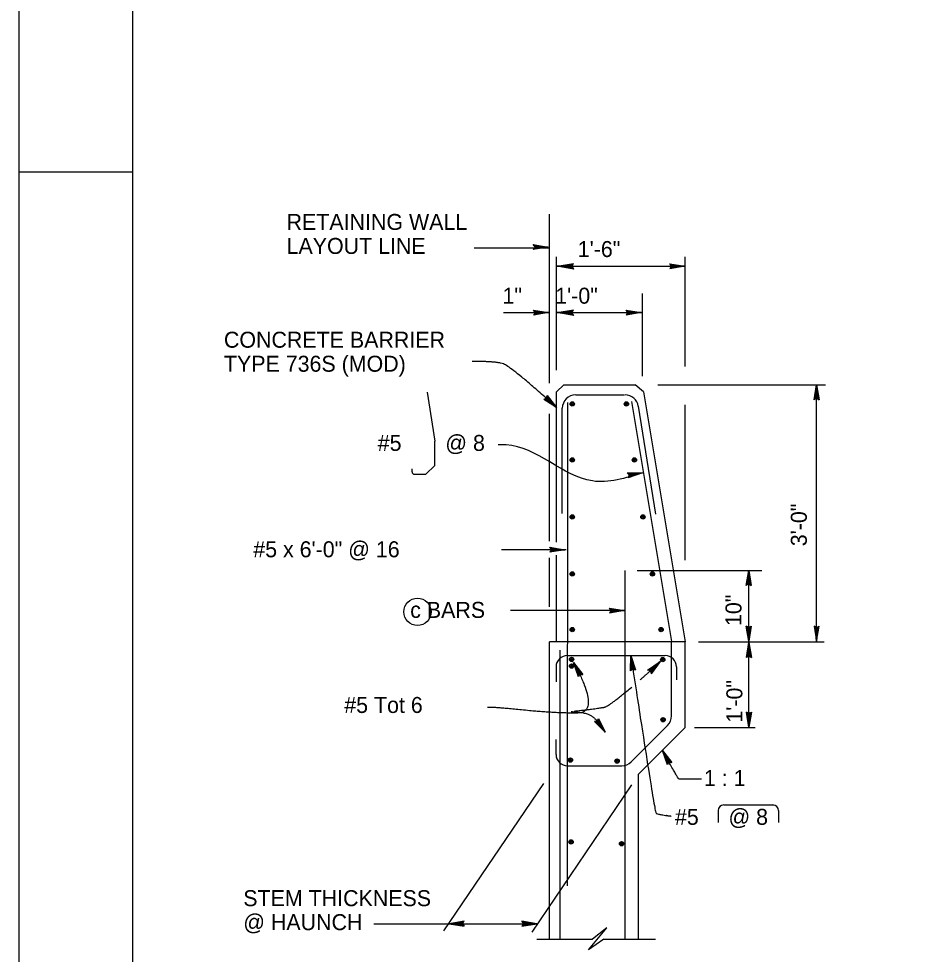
# Model space of a CAD drawing. Extents: x 0 to 2.83, y 0 to 1.83.
# Drawn here: x 0 to 0.666, y 0.346 to 1.028 of the extents above; entities that cross this region are included whole.
import ezdxf

# ---------------------------------------------------------------- set-up
doc = ezdxf.new("R2010")
doc.units = 0
for name, color, linetype in [('10 Sheet Format', 7, 'Continuous'), ('210 Border', 7, 'Continuous'), ('212 Leaders and Dim Lines', 7, 'Continuous'), ('213 Rebar', 7, 'Continuous'), ('214 Text and Titles', 7, 'Continuous'), ('240 Concrete', 7, 'Continuous'), ('245 Existing Concrete', 7, 'Continuous')]:
    doc.layers.add(name, color=color, linetype=linetype)

msp = doc.modelspace()

# ---------------------------------------------------------------- linework, layer by layer
at = {"layer": '10 Sheet Format'}
msp.add_lwpolyline([(0, 0), (2.83333, 0), (2.83333, 1.83333), (0, 1.83333)], close=True, dxfattribs=at)
at = {"layer": '210 Border'}
for p, q in [((0.08333, 0.08333), (0.08333, 1.79167)), ((0, 0.91667), (0.08333, 0.91667))]:
    msp.add_line(p, q, dxfattribs=at)
at = {"layer": '212 Leaders and Dim Lines'}
for p, q in [((0.38712, 0.76259), (0.38712, 0.88581)), ((0.38648, 0.86114), (0.33222, 0.86114)), ((0.37587, 0.8627), (0.3753, 0.86361)), ((0.3753, 0.86361), (0.38624, 0.86179)), ((0.38624, 0.86179), (0.3753, 0.85996)), ((0.37587, 0.86088), (0.3753, 0.85996)), ((0.37558, 0.86316), (0.38624, 0.86179)), ((0.38624, 0.86179), (0.37558, 0.86042)), ((0.38624, 0.86179), (0.37587, 0.8627)), ((0.37587, 0.8627), (0.37643, 0.86179)), ((0.37587, 0.86088), (0.38624, 0.86179)), ((0.37643, 0.86179), (0.37587, 0.86088)), ((0.38624, 0.86179), (0.37615, 0.86225)), ((0.37615, 0.86133), (0.38624, 0.86179)), ((0.37643, 0.86179), (0.38624, 0.86179)), ((0.39233, 0.77195), (0.39233, 0.85477)), ((0.48608, 0.77466), (0.48608, 0.85477)), ((0.39233, 0.84785), (0.48608, 0.84785)), ((0.39266, 0.84785), (0.40472, 0.84986)), ((0.39266, 0.84785), (0.40441, 0.84936)), ((0.4041, 0.84886), (0.39266, 0.84785)), ((0.40379, 0.84835), (0.39266, 0.84785)), ((0.40348, 0.84785), (0.39266, 0.84785)), ((0.40472, 0.84584), (0.39266, 0.84785)), ((0.39266, 0.84785), (0.4041, 0.84684)), ((0.40441, 0.84634), (0.39266, 0.84785)), ((0.39266, 0.84785), (0.40379, 0.84735)), ((0.40348, 0.84785), (0.4041, 0.84886)), ((0.4041, 0.84684), (0.40348, 0.84785)), ((0.4041, 0.84886), (0.40472, 0.84986)), ((0.4041, 0.84684), (0.40472, 0.84584)), ((0.47535, 0.84876), (0.47479, 0.84967)), ((0.47479, 0.84967), (0.48573, 0.84785)), ((0.48573, 0.84785), (0.47479, 0.84602)), ((0.47535, 0.84694), (0.47479, 0.84602)), ((0.47507, 0.84922), (0.48573, 0.84785)), ((0.48573, 0.84785), (0.47507, 0.84648)), ((0.48573, 0.84785), (0.47535, 0.84876)), ((0.47535, 0.84876), (0.47592, 0.84785)), ((0.47535, 0.84694), (0.48573, 0.84785)), ((0.47592, 0.84785), (0.47535, 0.84694)), ((0.48573, 0.84785), (0.47563, 0.84831)), ((0.47563, 0.84739), (0.48573, 0.84785)), ((0.47592, 0.84785), (0.48573, 0.84785)), ((0.45483, 0.76773), (0.45483, 0.82788)), ((0.35357, 0.81401), (0.38631, 0.81401)), ((0.37609, 0.81492), (0.37553, 0.81584)), ((0.37553, 0.81584), (0.38647, 0.81401)), ((0.38647, 0.81401), (0.37553, 0.81218)), ((0.37609, 0.8131), (0.37553, 0.81218)), ((0.37581, 0.81538), (0.38647, 0.81401)), ((0.38647, 0.81401), (0.37581, 0.81264)), ((0.38647, 0.81401), (0.37609, 0.81492)), ((0.37609, 0.81492), (0.37665, 0.81401)), ((0.37609, 0.8131), (0.38647, 0.81401)), ((0.37665, 0.81401), (0.37609, 0.8131)), ((0.38647, 0.81401), (0.37637, 0.81447)), ((0.37637, 0.81355), (0.38647, 0.81401)), ((0.37665, 0.81401), (0.38647, 0.81401)), ((0.39261, 0.81401), (0.40467, 0.81603)), ((0.39261, 0.81401), (0.40436, 0.81552)), ((0.40405, 0.81502), (0.39261, 0.81401)), ((0.40374, 0.81452), (0.39261, 0.81401)), ((0.40343, 0.81401), (0.39261, 0.81401)), ((0.40467, 0.812), (0.39261, 0.81401)), ((0.39261, 0.81401), (0.40405, 0.81301)), ((0.40436, 0.8125), (0.39261, 0.81401)), ((0.39261, 0.81401), (0.40374, 0.81351)), ((0.39356, 0.81401), (0.45483, 0.81401)), ((0.40343, 0.81401), (0.40405, 0.81502)), ((0.40405, 0.81301), (0.40343, 0.81401)), ((0.40405, 0.81502), (0.40467, 0.81603)), ((0.40405, 0.81301), (0.40467, 0.812)), ((0.44356, 0.81492), (0.44299, 0.81584)), ((0.44299, 0.81584), (0.45393, 0.81401)), ((0.45393, 0.81401), (0.44299, 0.81218)), ((0.44356, 0.8131), (0.44299, 0.81218)), ((0.44328, 0.81538), (0.45393, 0.81401)), ((0.45393, 0.81401), (0.44328, 0.81264)), ((0.45393, 0.81401), (0.44356, 0.81492)), ((0.44356, 0.81492), (0.44412, 0.81401)), ((0.44356, 0.8131), (0.45393, 0.81401)), ((0.44412, 0.81401), (0.44356, 0.8131)), ((0.45393, 0.81401), (0.44384, 0.81447)), ((0.44384, 0.81355), (0.45393, 0.81401)), ((0.44412, 0.81401), (0.45393, 0.81401)), ((0.46623, 0.76144), (0.58842, 0.76144)), ((0.58006, 0.75051), (0.58189, 0.76144)), ((0.58052, 0.75079), (0.58189, 0.76144)), ((0.58189, 0.76144), (0.58097, 0.75107)), ((0.58189, 0.76144), (0.58143, 0.75135)), ((0.58189, 0.57372), (0.58189, 0.76144)), ((0.58189, 0.75163), (0.58189, 0.76144)), ((0.58189, 0.76144), (0.58371, 0.75051)), ((0.5828, 0.75107), (0.58189, 0.76144)), ((0.58234, 0.75135), (0.58189, 0.76144)), ((0.58189, 0.76144), (0.58326, 0.75079)), ((0.38404, 0.75108), (0.38301, 0.75078)), ((0.39233, 0.74477), (0.38301, 0.75078)), ((0.39233, 0.74477), (0.38352, 0.75093)), ((0.38507, 0.75137), (0.38404, 0.75108)), ((0.38404, 0.75108), (0.39233, 0.74477)), ((0.38455, 0.75123), (0.39233, 0.74477)), ((0.38527, 0.75243), (0.38507, 0.75137)), ((0.38507, 0.75137), (0.39233, 0.74477)), ((0.39233, 0.74477), (0.38517, 0.7519)), ((0.38527, 0.75243), (0.38546, 0.75348)), ((0.39233, 0.74477), (0.38527, 0.75243)), ((0.38537, 0.75295), (0.39233, 0.74477)), ((0.38546, 0.75348), (0.39233, 0.74477)), ((0.58097, 0.75107), (0.58006, 0.75051)), ((0.58097, 0.75107), (0.58189, 0.75163)), ((0.58189, 0.75163), (0.5828, 0.75107)), ((0.5828, 0.75107), (0.58371, 0.75051)), ((0.48608, 0.63359), (0.48608, 0.74684)), ((0.38712, 0.64747), (0.38712, 0.74012)), ((0.44455, 0.69636), (0.44385, 0.69718)), ((0.44385, 0.69718), (0.455, 0.6971)), ((0.4442, 0.69677), (0.455, 0.6971)), ((0.455, 0.6971), (0.44443, 0.69355)), ((0.455, 0.6971), (0.44455, 0.69636)), ((0.44455, 0.69636), (0.44526, 0.69554)), ((0.455, 0.6971), (0.44464, 0.69405)), ((0.44484, 0.69455), (0.455, 0.6971)), ((0.455, 0.6971), (0.44491, 0.69595)), ((0.44505, 0.69504), (0.455, 0.6971)), ((0.44526, 0.69554), (0.455, 0.6971)), ((0.44484, 0.69455), (0.44443, 0.69355)), ((0.44526, 0.69554), (0.44484, 0.69455)), ((0.38781, 0.64201), (0.38724, 0.64293)), ((0.38724, 0.64293), (0.39824, 0.64109)), ((0.38752, 0.64247), (0.39824, 0.64109)), ((0.39824, 0.64109), (0.38781, 0.64201)), ((0.38781, 0.64201), (0.38837, 0.64109)), ((0.39824, 0.64109), (0.38809, 0.64155)), ((0.39932, 0.64094), (0.35207, 0.64094)), ((0.38712, 0.59941), (0.38712, 0.63512)), ((0.39824, 0.64109), (0.38724, 0.63925)), ((0.38781, 0.64017), (0.38724, 0.63925)), ((0.39824, 0.64109), (0.38752, 0.63971)), ((0.38781, 0.64017), (0.39824, 0.64109)), ((0.38837, 0.64109), (0.38781, 0.64017)), ((0.38809, 0.64063), (0.39824, 0.64109)), ((0.38837, 0.64109), (0.39824, 0.64109)), ((0.45114, 0.62602), (0.54189, 0.62602)), ((0.53059, 0.61509), (0.53241, 0.62602)), ((0.53104, 0.61537), (0.53241, 0.62602)), ((0.53241, 0.62602), (0.5315, 0.61565)), ((0.53241, 0.62602), (0.53196, 0.61593)), ((0.53241, 0.57719), (0.53241, 0.62602)), ((0.53241, 0.61621), (0.53241, 0.62602)), ((0.53241, 0.62602), (0.53424, 0.61509)), ((0.53333, 0.61565), (0.53241, 0.62602)), ((0.53287, 0.61593), (0.53241, 0.62602)), ((0.53241, 0.62602), (0.53378, 0.61537)), ((0.5315, 0.61565), (0.53059, 0.61509)), ((0.5315, 0.61565), (0.53241, 0.61621)), ((0.53241, 0.61621), (0.53333, 0.61565)), ((0.53333, 0.61565), (0.53424, 0.61509)), ((0.44238, 0.59673), (0.35859, 0.59673)), ((0.43146, 0.59765), (0.4309, 0.59856)), ((0.4309, 0.59856), (0.4419, 0.59673)), ((0.4419, 0.59673), (0.4309, 0.59489)), ((0.43146, 0.59581), (0.4309, 0.59489)), ((0.43118, 0.59811), (0.4419, 0.59673)), ((0.4419, 0.59673), (0.43118, 0.59535)), ((0.4419, 0.59673), (0.43146, 0.59765)), ((0.43146, 0.59765), (0.43203, 0.59673)), ((0.43146, 0.59581), (0.4419, 0.59673)), ((0.43203, 0.59673), (0.43146, 0.59581)), ((0.4419, 0.59673), (0.43175, 0.59719)), ((0.43175, 0.59627), (0.4419, 0.59673)), ((0.43203, 0.59673), (0.4419, 0.59673)), ((0.53149, 0.58485), (0.53057, 0.58542)), ((0.53241, 0.57442), (0.53057, 0.58542)), ((0.53241, 0.57442), (0.53103, 0.58513)), ((0.53149, 0.58485), (0.53241, 0.57442)), ((0.53241, 0.58429), (0.53149, 0.58485)), ((0.53195, 0.58457), (0.53241, 0.57442)), ((0.53425, 0.58542), (0.53241, 0.57442)), ((0.53379, 0.58513), (0.53241, 0.57442)), ((0.53241, 0.57442), (0.53333, 0.58485)), ((0.53333, 0.58485), (0.53241, 0.58429)), ((0.53241, 0.57442), (0.53287, 0.58457)), ((0.53241, 0.58429), (0.53241, 0.57442)), ((0.53258, 0.51144), (0.53258, 0.58047)), ((0.53333, 0.58485), (0.53425, 0.58542)), ((0.58097, 0.58478), (0.58006, 0.58534)), ((0.58006, 0.58534), (0.58189, 0.5744)), ((0.58052, 0.58506), (0.58189, 0.5744)), ((0.58189, 0.5744), (0.58097, 0.58478)), ((0.58097, 0.58478), (0.58189, 0.58421)), ((0.58189, 0.5744), (0.58143, 0.58449)), ((0.58189, 0.5744), (0.58371, 0.58534)), ((0.58189, 0.5744), (0.58326, 0.58506)), ((0.5828, 0.58478), (0.58189, 0.5744)), ((0.58189, 0.58421), (0.5828, 0.58478)), ((0.58234, 0.58449), (0.58189, 0.5744)), ((0.58189, 0.58421), (0.58189, 0.5744)), ((0.5828, 0.58478), (0.58371, 0.58534)), ((0.49578, 0.57394), (0.5874, 0.57394)), ((0.53074, 0.56245), (0.53258, 0.57345)), ((0.5312, 0.56273), (0.53258, 0.57345)), ((0.53258, 0.57345), (0.53166, 0.56301)), ((0.53258, 0.57345), (0.53212, 0.5633)), ((0.53258, 0.56358), (0.53258, 0.57345)), ((0.53258, 0.57345), (0.53441, 0.56245)), ((0.5335, 0.56301), (0.53258, 0.57345)), ((0.53304, 0.5633), (0.53258, 0.57345)), ((0.53258, 0.57345), (0.53395, 0.56273)), ((0.44627, 0.55293), (0.44643, 0.56402)), ((0.4479, 0.55432), (0.44643, 0.56402)), ((0.44643, 0.56402), (0.44988, 0.55348)), ((0.44889, 0.5539), (0.44643, 0.56402)), ((0.44643, 0.56402), (0.44708, 0.55363)), ((0.44667, 0.55328), (0.44643, 0.56402)), ((0.44643, 0.56402), (0.44749, 0.55397)), ((0.44839, 0.55411), (0.44643, 0.56402)), ((0.44643, 0.56402), (0.44938, 0.55369)), ((0.45867, 0.55333), (0.4678, 0.55961)), ((0.45919, 0.55319), (0.4678, 0.55961)), ((0.4678, 0.55961), (0.4597, 0.55306)), ((0.4678, 0.55961), (0.46022, 0.55293)), ((0.46074, 0.5528), (0.4678, 0.55961)), ((0.46086, 0.55227), (0.4678, 0.55961)), ((0.46097, 0.55175), (0.4678, 0.55961)), ((0.4678, 0.55961), (0.46109, 0.55122)), ((0.4678, 0.55961), (0.4612, 0.5507)), ((0.53166, 0.56301), (0.53074, 0.56245)), ((0.53166, 0.56301), (0.53258, 0.56358)), ((0.53258, 0.56358), (0.5335, 0.56301)), ((0.5335, 0.56301), (0.53441, 0.56245)), ((0.40937, 0.5503), (0.40467, 0.55892)), ((0.40831, 0.54844), (0.40467, 0.55892)), ((0.40467, 0.55892), (0.41151, 0.55019)), ((0.41044, 0.55025), (0.40467, 0.55892)), ((0.40467, 0.55892), (0.40884, 0.54937)), ((0.40857, 0.54891), (0.40467, 0.55892)), ((0.40467, 0.55892), (0.4091, 0.54984)), ((0.40991, 0.55027), (0.40467, 0.55892)), ((0.40467, 0.55892), (0.41098, 0.55022)), ((0.44708, 0.55363), (0.44627, 0.55293)), ((0.44708, 0.55363), (0.4479, 0.55432)), ((0.4479, 0.55432), (0.44889, 0.5539)), ((0.44889, 0.5539), (0.44988, 0.55348)), ((0.4597, 0.55306), (0.45867, 0.55333)), ((0.4597, 0.55306), (0.46074, 0.5528)), ((0.46074, 0.5528), (0.46097, 0.55175)), ((0.40884, 0.54937), (0.40831, 0.54844)), ((0.40884, 0.54937), (0.40937, 0.5503)), ((0.40937, 0.5503), (0.41044, 0.55025)), ((0.41044, 0.55025), (0.41151, 0.55019)), ((0.46097, 0.55175), (0.4612, 0.5507)), ((0.53166, 0.52214), (0.53074, 0.5227)), ((0.53258, 0.51171), (0.53074, 0.5227)), ((0.53258, 0.51171), (0.5312, 0.52242)), ((0.53166, 0.52214), (0.53258, 0.51171)), ((0.53258, 0.52157), (0.53166, 0.52214)), ((0.53212, 0.52185), (0.53258, 0.51171)), ((0.53441, 0.5227), (0.53258, 0.51171)), ((0.53395, 0.52242), (0.53258, 0.51171)), ((0.53258, 0.51171), (0.53349, 0.52214)), ((0.53349, 0.52214), (0.53258, 0.52157)), ((0.53258, 0.51171), (0.53304, 0.52185)), ((0.53258, 0.52157), (0.53258, 0.51171)), ((0.53349, 0.52214), (0.53441, 0.5227)), ((0.42093, 0.51598), (0.41986, 0.51592)), ((0.42764, 0.50802), (0.41986, 0.51592)), ((0.42764, 0.50802), (0.42039, 0.51595)), ((0.422, 0.51605), (0.42093, 0.51598)), ((0.42093, 0.51598), (0.42764, 0.50802)), ((0.42146, 0.51602), (0.42764, 0.50802)), ((0.42242, 0.51703), (0.422, 0.51605)), ((0.422, 0.51605), (0.42764, 0.50802)), ((0.42764, 0.50802), (0.42221, 0.51654)), ((0.42242, 0.51703), (0.42284, 0.51802)), ((0.42764, 0.50802), (0.42242, 0.51703)), ((0.42263, 0.51753), (0.42764, 0.50802)), ((0.42284, 0.51802), (0.42764, 0.50802)), ((0.4928, 0.51144), (0.53707, 0.51144)), ((0.47417, 0.48616), (0.46943, 0.49475)), ((0.47312, 0.4843), (0.46943, 0.49475)), ((0.46943, 0.49475), (0.47632, 0.48606)), ((0.47525, 0.48611), (0.46943, 0.49475)), ((0.46943, 0.49475), (0.47365, 0.48523)), ((0.47338, 0.48476), (0.46943, 0.49475)), ((0.46943, 0.49475), (0.47391, 0.4857)), ((0.47471, 0.48614), (0.46943, 0.49475)), ((0.46943, 0.49475), (0.47578, 0.48609)), ((0.47365, 0.48523), (0.47312, 0.4843)), ((0.47365, 0.48523), (0.47417, 0.48616)), ((0.47417, 0.48616), (0.47525, 0.48611)), ((0.47525, 0.48611), (0.47632, 0.48606)), ((0.38262, 0.47068), (0.30991, 0.36316)), ((0.44685, 0.4697), (0.37416, 0.3622)), ((0.32484, 0.37022), (0.31384, 0.36839)), ((0.32455, 0.36976), (0.31384, 0.36839)), ((0.31384, 0.36839), (0.32427, 0.3693)), ((0.31384, 0.36839), (0.32399, 0.36885)), ((0.32427, 0.3693), (0.3237, 0.36839)), ((0.32427, 0.3693), (0.32484, 0.37022)), ((0.36755, 0.36931), (0.36698, 0.37022)), ((0.37798, 0.36839), (0.36698, 0.37022)), ((0.37798, 0.36839), (0.36726, 0.36976)), ((0.36755, 0.36931), (0.37798, 0.36839)), ((0.36811, 0.36839), (0.36755, 0.36931)), ((0.36783, 0.36885), (0.37798, 0.36839)), ((0.25902, 0.36839), (0.37834, 0.36839)), ((0.3237, 0.36839), (0.31384, 0.36839)), ((0.31384, 0.36839), (0.32484, 0.36655)), ((0.32427, 0.36747), (0.31384, 0.36839)), ((0.32399, 0.36793), (0.31384, 0.36839)), ((0.31384, 0.36839), (0.32455, 0.36701)), ((0.3237, 0.36839), (0.32427, 0.36747)), ((0.32427, 0.36747), (0.32484, 0.36655)), ((0.36698, 0.36655), (0.37798, 0.36839)), ((0.36755, 0.36747), (0.36698, 0.36655)), ((0.36726, 0.36701), (0.37798, 0.36839)), ((0.37798, 0.36839), (0.36755, 0.36747)), ((0.36755, 0.36747), (0.36811, 0.36839)), ((0.37798, 0.36839), (0.36783, 0.36793)), ((0.36811, 0.36839), (0.37798, 0.36839))]:
    msp.add_line(p, q, dxfattribs=at)
for points in [[(0.39233, 0.74477), (0.35849, 0.77554), (0.3466, 0.77846), (0.33063, 0.77846)], [(0.44643, 0.56402), (0.46369, 0.45016), (0.46593, 0.44799), (0.47593, 0.4469)], [(0.45323, 0.54625), (0.45849, 0.55086), (0.46335, 0.55532), (0.4678, 0.55961)], [(0.40467, 0.55892), (0.42483, 0.52197), (0.38937, 0.52197), (0.34608, 0.52645), (0.34197, 0.52607)], [(0.40505, 0.52346), (0.42394, 0.52546), (0.43076, 0.52725), (0.44707, 0.54095)], [(0.40281, 0.52309), (0.41451, 0.52265), (0.42218, 0.51656), (0.42685, 0.50992)], [(0.49802, 0.47382), (0.48244, 0.47382), (0.481, 0.47382), (0.46943, 0.49475)]]:
    msp.add_open_spline(points, degree=2, dxfattribs=at)
msp.add_spline([(0.455, 0.6971), (0.41844, 0.69125), (0.35555, 0.71758), (0.3497, 0.71758)], degree=3, dxfattribs=at)
at = {"layer": '213 Rebar'}
for p, q in [((0.29798, 0.75604), (0.30353, 0.72035)), ((0.40634, 0.75402), (0.4417, 0.75402)), ((0.39644, 0.66755), (0.39644, 0.74425)), ((0.40022, 0.39603), (0.40038, 0.74854)), ((0.40367, 0.74902), (0.40367, 0.74862)), ((0.44317, 0.74902), (0.44317, 0.74862)), ((0.44683, 0.74927), (0.476, 0.57423)), ((0.45186, 0.74578), (0.46437, 0.66706)), ((0.30342, 0.70265), (0.30342, 0.72032)), ((0.40367, 0.70815), (0.40367, 0.70775)), ((0.44906, 0.70815), (0.44906, 0.70775)), ((0.28685, 0.69785), (0.28685, 0.70002)), ((0.28852, 0.69618), (0.29696, 0.69618)), ((0.29696, 0.69618), (0.30342, 0.70265)), ((0.40367, 0.66658), (0.40367, 0.66618)), ((0.45529, 0.66658), (0.45529, 0.66618)), ((0.40367, 0.62502), (0.40367, 0.62461)), ((0.44238, 0.35715), (0.44238, 0.62602)), ((0.46222, 0.62502), (0.46222, 0.62461)), ((0.40367, 0.58449), (0.40367, 0.58409)), ((0.46846, 0.58449), (0.46846, 0.58409)), ((0.39495, 0.35715), (0.39495, 0.56779)), ((0.47613, 0.51991), (0.47613, 0.57263)), ((0.40053, 0.56402), (0.47125, 0.56402)), ((0.40325, 0.56267), (0.40325, 0.56227)), ((0.4697, 0.5626), (0.4697, 0.5622)), ((0.3919, 0.5557), (0.3919, 0.54482)), ((0.40325, 0.55784), (0.40325, 0.55744)), ((0.47974, 0.5557), (0.47974, 0.54614)), ((0.46993, 0.51873), (0.46993, 0.51832)), ((0.44667, 0.48639), (0.47327, 0.513)), ((0.3919, 0.49185), (0.3919, 0.50274)), ((0.40236, 0.48931), (0.40236, 0.48891)), ((0.43645, 0.48857), (0.43645, 0.48817)), ((0.39999, 0.48353), (0.43976, 0.48353)), ((0.51007, 0.45086), (0.51007, 0.44219)), ((0.51424, 0.45502), (0.55074, 0.45502)), ((0.55423, 0.45086), (0.55423, 0.44219)), ((0.40286, 0.42962), (0.40286, 0.42922)), ((0.43965, 0.42826), (0.43965, 0.42785))]:
    msp.add_line(p, q, dxfattribs=at)
for centre, radius in [((0.40367, 0.74745), 0.00157), ((0.40367, 0.74745), 0.00117), ((0.40367, 0.74745), 0.000582), ((0.44317, 0.74745), 0.00157), ((0.44317, 0.74745), 0.00117), ((0.44317, 0.74745), 0.000582), ((0.40367, 0.70658), 0.00157), ((0.40367, 0.70658), 0.00117), ((0.40367, 0.70658), 0.000582), ((0.44906, 0.70658), 0.00157), ((0.44906, 0.70658), 0.00117), ((0.44906, 0.70658), 0.000582), ((0.40367, 0.66502), 0.00157), ((0.40367, 0.66502), 0.00117), ((0.40367, 0.66502), 0.000582), ((0.45529, 0.66502), 0.00157), ((0.45529, 0.66502), 0.00117), ((0.45529, 0.66502), 0.000582), ((0.40367, 0.62345), 0.00157), ((0.40367, 0.62345), 0.00117), ((0.40367, 0.62345), 0.000582), ((0.46222, 0.62345), 0.00157), ((0.46222, 0.62345), 0.00117), ((0.46222, 0.62345), 0.000582), ((0.40367, 0.58292), 0.00157), ((0.40367, 0.58292), 0.00117), ((0.40367, 0.58292), 0.000582), ((0.46846, 0.58292), 0.00157), ((0.46846, 0.58292), 0.00117), ((0.46846, 0.58292), 0.000582), ((0.40325, 0.5611), 0.00157), ((0.40325, 0.5611), 0.00117), ((0.40325, 0.5611), 0.000582), ((0.4697, 0.56104), 0.00157), ((0.4697, 0.56104), 0.00117), ((0.4697, 0.56104), 0.000582), ((0.40325, 0.55628), 0.00157), ((0.40325, 0.55628), 0.00117), ((0.40325, 0.55628), 0.000582), ((0.46993, 0.51716), 0.00157), ((0.46993, 0.51716), 0.00117), ((0.46993, 0.51716), 0.000582), ((0.40236, 0.48775), 0.00157), ((0.40236, 0.48775), 0.00117), ((0.40236, 0.48775), 0.000582), ((0.43645, 0.48701), 0.00157), ((0.43645, 0.48701), 0.00117), ((0.43645, 0.48701), 0.000582), ((0.40286, 0.42806), 0.00157), ((0.40286, 0.42806), 0.00117), ((0.40286, 0.42806), 0.000582), ((0.43965, 0.42669), 0.00157), ((0.43965, 0.42669), 0.00117), ((0.43965, 0.42669), 0.000582)]:
    msp.add_circle(centre, radius, dxfattribs=at)
for centre, radius, start, end in [((0.40621, 0.74425), 0.00977, 90, 180), ((0.44221, 0.74425), 0.00977, 9.02866, 90), ((0.28852, 0.69785), 0.00167, 180, 270), ((0.46636, 0.57263), 0.00977, 0, 9.46032), ((0.40024, 0.5557), 0.00833, 90, 180), ((0.47141, 0.5557), 0.00833, 0, 90), ((0.46636, 0.51991), 0.00977, 315, 0), ((0.40024, 0.49185), 0.00833, 180, 270), ((0.43976, 0.4933), 0.00977, 270, 315), ((0.51424, 0.45086), 0.00417, 90, 180), ((0.55007, 0.45086), 0.00417, 0, 90)]:
    msp.add_arc(centre, radius, start, end, dxfattribs=at)
at = {"layer": '214 Text and Titles'}
msp.add_circle((0.29082, 0.59584), 0.00991, dxfattribs=at)
at = {"layer": '240 Concrete'}
for p, q in [((0.39754, 0.76144), (0.39233, 0.75624)), ((0.39754, 0.76144), (0.44962, 0.76144)), ((0.45569, 0.75631), (0.44962, 0.76144)), ((0.39233, 0.64656), (0.39233, 0.75624)), ((0.45569, 0.75631), (0.48608, 0.5739)), ((0.39233, 0.5739), (0.39233, 0.63708)), ((0.48608, 0.5739), (0.38712, 0.5739)), ((0.38712, 0.35715), (0.38712, 0.5739)), ((0.48608, 0.5114), (0.48608, 0.5739)), ((0.45202, 0.47735), (0.48608, 0.5114)), ((0.45202, 0.35715), (0.45202, 0.47735))]:
    msp.add_line(p, q, dxfattribs=at)
at = {"layer": '245 Existing Concrete'}
for p, q in [((0.41563, 0.34942), (0.42893, 0.36544)), ((0.42893, 0.36544), (0.41846, 0.35715)), ((0.37777, 0.35715), (0.41846, 0.35715)), ((0.42671, 0.35715), (0.41563, 0.34942)), ((0.42671, 0.35715), (0.46451, 0.35715))]:
    msp.add_line(p, q, dxfattribs=at)

# ---------------------------------------------------------------- texts
at = {"layer": '212 Leaders and Dim Lines'}
for s, p in [('1\'-6"', (0.40772, 0.85456)), ('1\'-0"', (0.39129, 0.82054)), ('1"', (0.35283, 0.82054))]:
    msp.add_text(s, height=0.011667, dxfattribs=at).set_placement(p)
for s, p in [('3\'-0"', (0.57478, 0.64367)), ('10"', (0.52714, 0.5855)), ('1\'-0"', (0.52776, 0.51503))]:
    msp.add_text(s, height=0.011667, rotation=90, dxfattribs=at).set_placement(p)
at = {"layer": '214 Text and Titles'}
for s, height, p in [('RETAINING WALL', 0.0116667, (0.19536, 0.87433)), ('LAYOUT LINE', 0.0116667, (0.19536, 0.85683)), ('CONCRETE BARRIER', 0.0116667, (0.14967, 0.78843)), ('TYPE 736S (MOD)', 0.0116667, (0.14967, 0.77093)), ('#5', 0.011667, (0.26184, 0.71318)), ('@ 8', 0.011667, (0.31114, 0.71318)), ('#5 x 6\'-0" @ 16', 0.0116667, (0.17108, 0.63561)), ('c BARS', 0.011667, (0.28553, 0.5914)), ('#5 Tot 6', 0.011667, (0.23743, 0.52208)), ('STEM THICKNESS', 0.0116667, (0.16378, 0.3812)), ('@ HAUNCH', 0.011667, (0.16378, 0.3637))]:
    msp.add_text(s, height=height, dxfattribs=at).set_placement(p)
at = {"layer": '245 Existing Concrete'}
for s, p in [('1 : 1', (0.49971, 0.46881)), ('#5     @ 8', (0.47861, 0.4405))]:
    msp.add_text(s, height=0.011667, dxfattribs=at).set_placement(p)

doc.saveas('drawing.dxf')
